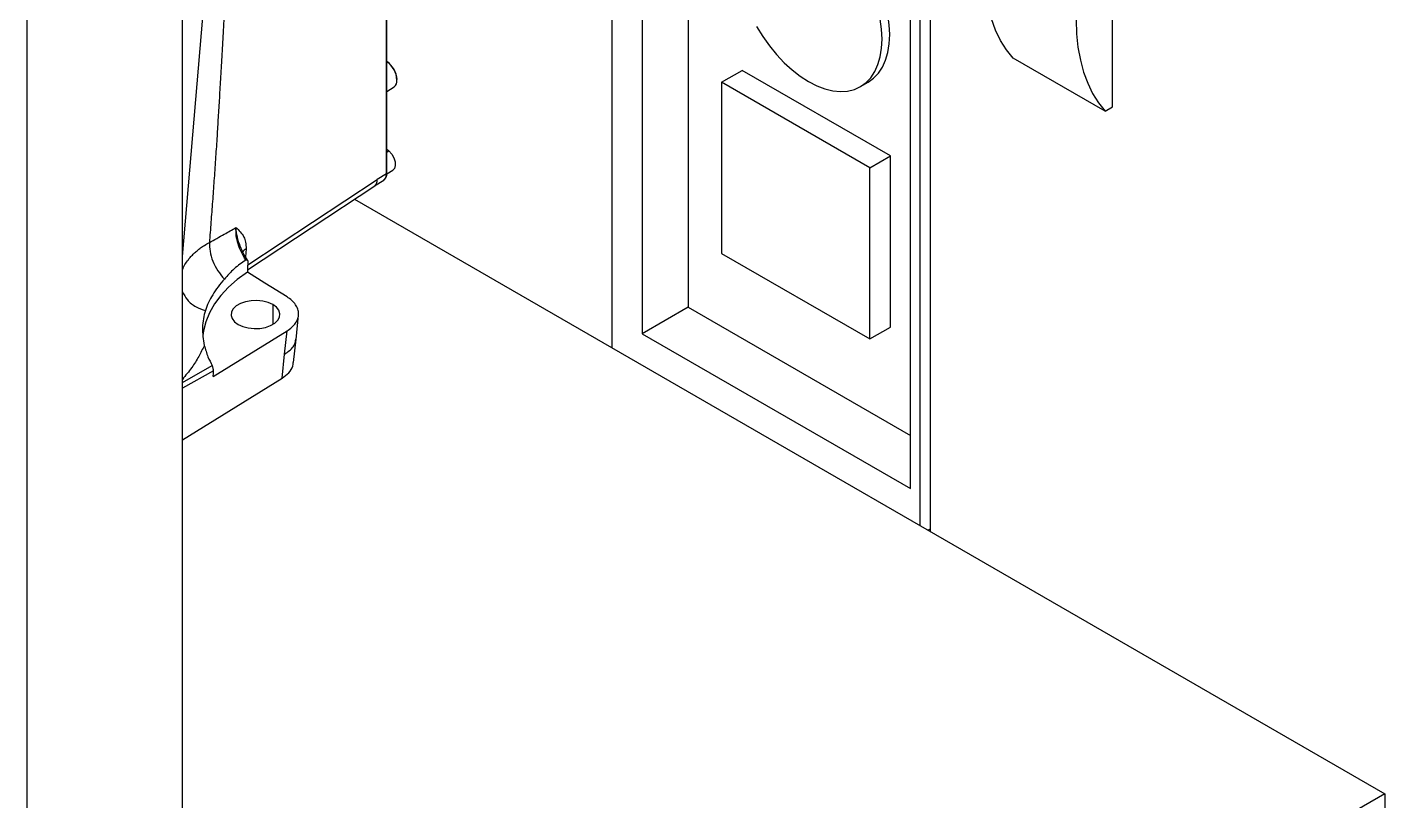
# Model space of a CAD drawing. Header units: millimetres. Extents: x -356 to 237, y 0 to 365.
# Drawn here: x -172.38 to -157.6, y 253.35 to 261.78 of the extents above; entities that cross this region are included whole.
import ezdxf

# ---------------------------------------------------------------- set-up
doc = ezdxf.new("R2010")
doc.units = ezdxf.units.MM

msp = doc.modelspace()

# ---------------------------------------------------------------- linework, layer by layer
at = {"color": 7, "linetype": 'Continuous', "lineweight": 25}
for p, q in [((-162.543, 256.286), (-162.543, 274.762)), ((-162.655, 256.35), (-162.655, 274.652)), ((-162.76, 256.754), (-162.76, 274.547)), ((-160.563, 260.911), (-160.563, 267.838)), ((-170.687, 209.916), (-170.687, 265.492)), ((-170.687, 259.283), (-170.234, 264.561)), ((-172.377, 208.903), (-172.377, 264.479)), ((-166.008, 258.286), (-166.008, 264.536)), ((-165.683, 264.034), (-165.683, 258.441)), ((-165.182, 263.982), (-165.182, 258.73)), ((-168.466, 260.183), (-168.466, 263.444)), ((-168.46, 260.19), (-168.46, 263.448)), ((-164.818, 261.181), (-164.595, 261.309)), ((-162.98, 260.377), (-164.595, 261.309)), ((-160.642, 260.865), (-161.644, 261.443)), ((-163.203, 260.249), (-164.818, 261.181)), ((-164.818, 261.181), (-164.818, 259.316)), ((-163.305, 261.133), (-163.222, 261.181)), ((-168.46, 261.08), (-168.383, 261.129)), ((-160.642, 260.865), (-160.563, 260.911)), ((-168.46, 260.45), (-168.438, 260.433)), ((-168.46, 260.419), (-168.438, 260.433)), ((-163.203, 260.249), (-162.98, 260.377)), ((-162.98, 258.513), (-162.98, 260.377)), ((-169.975, 259.191), (-168.566, 260.121)), ((-168.466, 260.183), (-168.566, 260.121)), ((-168.461, 260.184), (-168.397, 260.222)), ((-163.203, 258.384), (-163.203, 260.249)), ((-169.978, 259.138), (-168.592, 260.053)), ((-168.595, 260.051), (-168.495, 260.114)), ((-168.815, 259.906), (-157.597, 253.43)), ((-170.04, 259.355), (-170.05, 259.378)), ((-169.994, 259.366), (-169.999, 259.277)), ((-164.818, 259.316), (-163.203, 258.384)), ((-169.703, 258.759), (-169.703, 258.542)), ((-169.45, 258.378), (-169.422, 258.642)), ((-165.182, 258.73), (-165.683, 258.441)), ((-165.182, 258.73), (-162.76, 257.332)), ((-163.203, 258.384), (-162.98, 258.513)), ((-170.35, 257.975), (-169.548, 258.471)), ((-169.575, 258.22), (-169.548, 258.471)), ((-169.476, 258.126), (-169.45, 258.381)), ((-165.683, 258.441), (-162.76, 256.754)), ((-169.602, 257.957), (-169.575, 258.22)), ((-170.687, 257.91), (-170.362, 258.093)), ((-170.348, 258.037), (-170.687, 257.847)), ((-170.687, 257.285), (-169.602, 257.957)), ((-162.543, 256.316), (-162.569, 256.301)), ((-157.597, 253.43), (-170.687, 245.874)), ((-157.597, 253.43), (-157.597, 250.981))]:
    msp.add_line(p, q, dxfattribs=at)
at = {"color": 7, "linetype": 'Continuous', "lineweight": 25, "flags": 128}
for points in [[(-162.987, 261.699), (-162.992, 261.806), (-163.007, 261.917), (-163.032, 262.031), (-163.067, 262.146), (-163.11, 262.262), (-163.162, 262.376), (-163.222, 262.488), (-163.289, 262.596), (-163.362, 262.698), (-163.44, 262.794), (-163.523, 262.881), (-163.61, 262.96), (-163.698, 263.028), (-163.788, 263.086), (-163.877, 263.132), (-163.966, 263.165), (-164.052, 263.186), (-164.135, 263.195), (-164.213, 263.19), (-164.287, 263.172), (-164.354, 263.142)], [(-161.644, 261.443), (-161.716, 261.534), (-161.78, 261.636), (-161.834, 261.748), (-161.879, 261.87), (-161.914, 262.001), (-161.94, 262.14), (-161.955, 262.287), (-161.96, 262.441)], [(-164.437, 261.786), (-164.37, 261.679), (-164.297, 261.576), (-164.218, 261.481), (-164.136, 261.393), (-164.049, 261.315), (-163.961, 261.247), (-163.871, 261.189), (-163.782, 261.143), (-163.693, 261.109), (-163.607, 261.088), (-163.524, 261.08), (-163.445, 261.085), (-163.372, 261.103), (-163.305, 261.133), (-163.245, 261.176), (-163.193, 261.23), (-163.15, 261.296), (-163.116, 261.372), (-163.091, 261.457), (-163.076, 261.551)], [(-163.076, 261.551), (-163.071, 261.651), (-163.076, 261.758), (-163.091, 261.868)], [(-160.958, 261.862), (-160.953, 261.708), (-160.938, 261.562), (-160.912, 261.422), (-160.877, 261.291), (-160.832, 261.169), (-160.778, 261.057), (-160.714, 260.955), (-160.642, 260.865)], [(-163.222, 261.181), (-163.222, 261.181), (-163.162, 261.224), (-163.11, 261.279), (-163.067, 261.344), (-163.032, 261.42), (-163.007, 261.505), (-162.992, 261.599), (-162.987, 261.699)], [(-168.438, 260.433), (-168.407, 260.398), (-168.384, 260.356), (-168.371, 260.312), (-168.369, 260.272), (-168.378, 260.24), (-168.397, 260.222)], [(-169.979, 259.11), (-170.089, 259.031), (-170.185, 258.947), (-170.269, 258.858), (-170.338, 258.766), (-170.393, 258.67), (-170.433, 258.572), (-170.458, 258.472), (-170.465, 258.422)], [(-169.974, 259.221), (-169.977, 259.159), (-169.979, 259.11)], [(-169.548, 258.843), (-169.79, 258.992), (-169.979, 259.11)], [(-169.703, 258.759), (-169.753, 258.781), (-169.812, 258.797), (-169.875, 258.803), (-169.939, 258.801), (-170, 258.79), (-170.055, 258.771), (-170.1, 258.745), (-170.133, 258.713), (-170.152, 258.678), (-170.156, 258.641), (-170.145, 258.605), (-170.118, 258.571), (-170.079, 258.542)], [(-170.079, 258.542), (-170.028, 258.519), (-169.97, 258.504), (-169.907, 258.497), (-169.843, 258.499), (-169.782, 258.51), (-169.727, 258.529), (-169.682, 258.556), (-169.648, 258.587), (-169.629, 258.623), (-169.626, 258.659), (-169.637, 258.696), (-169.663, 258.73), (-169.703, 258.759)], [(-170.35, 257.975), (-170.349, 258.01), (-170.348, 258.037)]]:
    msp.add_lwpolyline(points, dxfattribs=at)
at = {"color": 7, "linetype": 'Continuous', "lineweight": 25}
for centre, radius, start, end in [((-168.611, 261.192), 0.26, 2.756, 54.7535), ((-168.605, 261.195), 0.255, 3.5989, 55.4503), ((-168.436, 261.196), 0.0855, 307.7539, 5.4404), ((-168.47, 260.191), 0.00959, 296.3939, 354.9699), ((-169.958, 259.291), 0.0831, 115.5084, 151.4418)]:
    msp.add_arc(centre, radius, start, end, dxfattribs=at)
for points, knots in [([(-170.199, 262.555), (-170.203, 262.479), (-170.213, 262.29), (-170.228, 262.01), (-170.244, 261.72), (-170.258, 261.461), (-170.272, 261.217), (-170.286, 260.988), (-170.299, 260.774), (-170.312, 260.559), (-170.327, 260.338), (-170.343, 260.109), (-170.359, 259.882), (-170.376, 259.657), (-170.387, 259.508), (-170.393, 259.434)], [0, 0, 0, 0, 0.073503, 0.181065, 0.269058, 0.352122, 0.430254, 0.503457, 0.571729, 0.636326, 0.710528, 0.783999, 0.856736, 0.928737, 1, 1, 1, 1]), ([(-168.596, 260.051), (-168.588, 260.059), (-168.568, 260.078), (-168.566, 260.105), (-168.566, 260.121)], [0, 0, 0, 0, 0.42285, 1, 1, 1, 1]), ([(-168.496, 260.114), (-168.487, 260.123), (-168.468, 260.141), (-168.466, 260.168), (-168.466, 260.183)], [0, 0, 0, 0, 0.442297, 1, 1, 1, 1]), ([(-168.495, 260.114), (-168.49, 260.118), (-168.479, 260.127), (-168.469, 260.145), (-168.462, 260.167), (-168.461, 260.182), (-168.46, 260.19)], [0, 0, 0, 0, 0.224755, 0.463834, 0.721549, 1, 1, 1, 1]), ([(-170.393, 259.434), (-170.339, 259.465), (-170.243, 259.519), (-170.146, 259.573), (-170.104, 259.597)], [0, 0, 0, 0, 0.5599278, 1, 1, 1, 1]), ([(-170.104, 259.597), (-170.087, 259.582), (-170.054, 259.552), (-170.017, 259.498), (-169.995, 259.434), (-169.994, 259.39), (-169.994, 259.366)], [0, 0, 0, 0, 0.246729, 0.506484, 0.735181, 1, 1, 1, 1]), ([(-169.997, 259.244), (-170.014, 259.271), (-170.048, 259.327), (-170.081, 259.417), (-170.103, 259.507), (-170.103, 259.568), (-170.104, 259.597)], [0, 0, 0, 0, 0.25887, 0.517685, 0.767574, 1, 1, 1, 1]), ([(-170.05, 259.378), (-170.052, 259.383), (-170.069, 259.42), (-170.092, 259.493), (-170.1, 259.562), (-170.104, 259.597)], [0, 0, 0, 0, 0.084575, 0.536538, 1, 1, 1, 1]), ([(-170.687, 259.126), (-170.686, 259.13), (-170.676, 259.175), (-170.639, 259.226), (-170.594, 259.282), (-170.562, 259.315), (-170.527, 259.346), (-170.488, 259.376), (-170.443, 259.406), (-170.411, 259.424), (-170.393, 259.434)], [0, 0, 0, 0, 0.026895, 0.315803, 0.418017, 0.522622, 0.630589, 0.742907, 0.860669, 1, 1, 1, 1]), ([(-170.393, 259.434), (-170.392, 259.402), (-170.39, 259.333), (-170.357, 259.229), (-170.305, 259.125), (-170.255, 259.066), (-170.23, 259.037)], [0, 0, 0, 0, 0.217778, 0.470939, 0.740328, 1, 1, 1, 1]), ([(-169.997, 259.244), (-170.018, 259.229), (-170.062, 259.199), (-170.122, 259.149), (-170.179, 259.094), (-170.213, 259.056), (-170.23, 259.037)], [0, 0, 0, 0, 0.24534, 0.506749, 0.755268, 1, 1, 1, 1]), ([(-169.978, 259.243), (-169.994, 259.268), (-170.023, 259.31), (-170.041, 259.358), (-170.048, 259.378)], [0, 0, 0, 0, 0.586659, 1, 1, 1, 1]), ([(-169.997, 259.244), (-169.996, 259.245), (-169.992, 259.246), (-169.987, 259.247), (-169.983, 259.246), (-169.978, 259.242), (-169.974, 259.233), (-169.974, 259.226), (-169.974, 259.221)], [0, 0, 0, 0, 0.137348, 0.254342, 0.357147, 0.46333, 0.703144, 1, 1, 1, 1]), ([(-170.23, 259.037), (-170.254, 259.009), (-170.299, 258.954), (-170.357, 258.868), (-170.404, 258.782), (-170.426, 258.722), (-170.436, 258.693)], [0, 0, 0, 0, 0.273135, 0.528564, 0.770332, 1, 1, 1, 1]), ([(-170.687, 258.898), (-170.67, 258.867), (-170.636, 258.801), (-170.543, 258.731), (-170.471, 258.705), (-170.436, 258.693)], [0, 0, 0, 0, 0.312102, 0.66907, 1, 1, 1, 1]), ([(-169.548, 258.471), (-169.53, 258.484), (-169.494, 258.508), (-169.454, 258.554), (-169.428, 258.604), (-169.419, 258.657), (-169.427, 258.71), (-169.453, 258.76), (-169.494, 258.806), (-169.53, 258.83), (-169.548, 258.843)], [0, 0, 0, 0, 0.143713, 0.27313, 0.389769, 0.499857, 0.609243, 0.726442, 0.855219, 1, 1, 1, 1]), ([(-170.436, 258.693), (-170.445, 258.664), (-170.461, 258.604), (-170.469, 258.509), (-170.466, 258.411), (-170.454, 258.346), (-170.448, 258.314)], [0, 0, 0, 0, 0.238265, 0.485716, 0.742641, 1, 1, 1, 1]), ([(-169.575, 258.22), (-169.556, 258.231), (-169.521, 258.253), (-169.481, 258.297), (-169.456, 258.34), (-169.453, 258.369), (-169.451, 258.38)], [0, 0, 0, 0, 0.308392, 0.585193, 0.837579, 1, 1, 1, 1]), ([(-170.448, 258.314), (-170.467, 258.273), (-170.508, 258.19), (-170.586, 258.065), (-170.652, 257.986), (-170.687, 257.944)], [0, 0, 0, 0, 0.305663, 0.62853, 1, 1, 1, 1]), ([(-170.448, 258.314), (-170.436, 258.272), (-170.415, 258.195), (-170.378, 258.124), (-170.362, 258.093)], [0, 0, 0, 0, 0.549299, 1, 1, 1, 1]), ([(-170.348, 258.037), (-170.348, 258.04), (-170.348, 258.044), (-170.349, 258.052), (-170.351, 258.059), (-170.353, 258.069), (-170.356, 258.081), (-170.36, 258.089), (-170.362, 258.093)], [0, 0, 0, 0, 0.116467, 0.246873, 0.381223, 0.523219, 0.784212, 1, 1, 1, 1]), ([(-169.602, 257.957), (-169.576, 257.975), (-169.528, 258.01), (-169.482, 258.072), (-169.481, 258.114), (-169.481, 258.126)], [0, 0, 0, 0, 0.43083, 0.824905, 1, 1, 1, 1])]:
    msp.add_open_spline(points, degree=3, knots=knots, dxfattribs=at)

doc.saveas('drawing.dxf')
